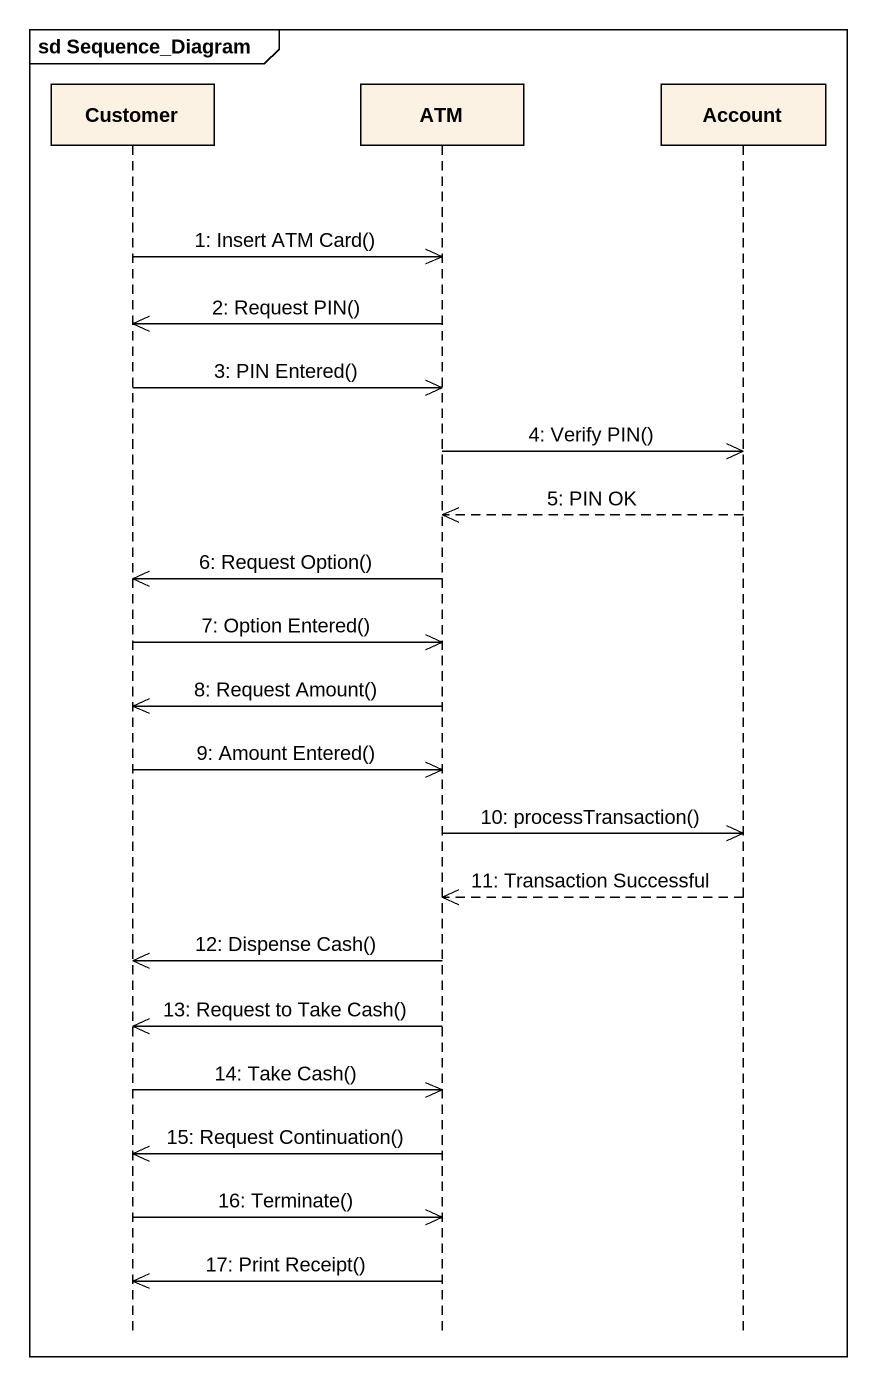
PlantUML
@startuml
mainframe sd Sequence_Diagram
hide footbox
participant Customer
participant ATM
participant Account

Customer ->> ATM : 1: Insert ATM Card()
ATM ->> Customer : 2: Request PIN()
Customer ->> ATM : 3: PIN Entered()
ATM ->> Account : 4: Verify PIN()
Account -->> ATM : 5: PIN OK
ATM ->> Customer : 6: Request Option()
Customer ->> ATM : 7: Option Entered()
ATM ->> Customer : 8: Request Amount()
Customer ->> ATM : 9: Amount Entered()
ATM ->> Account : 10: processTransaction()
Account -->> ATM : 11: Transaction Successful
ATM ->> Customer : 12: Dispense Cash()
ATM ->> Customer : 13: Request to Take Cash()
Customer ->> ATM : 14: Take Cash()
ATM ->> Customer : 15: Request Continuation()
Customer ->> ATM : 16: Terminate()
ATM ->> Customer : 17: Print Receipt()
@enduml
